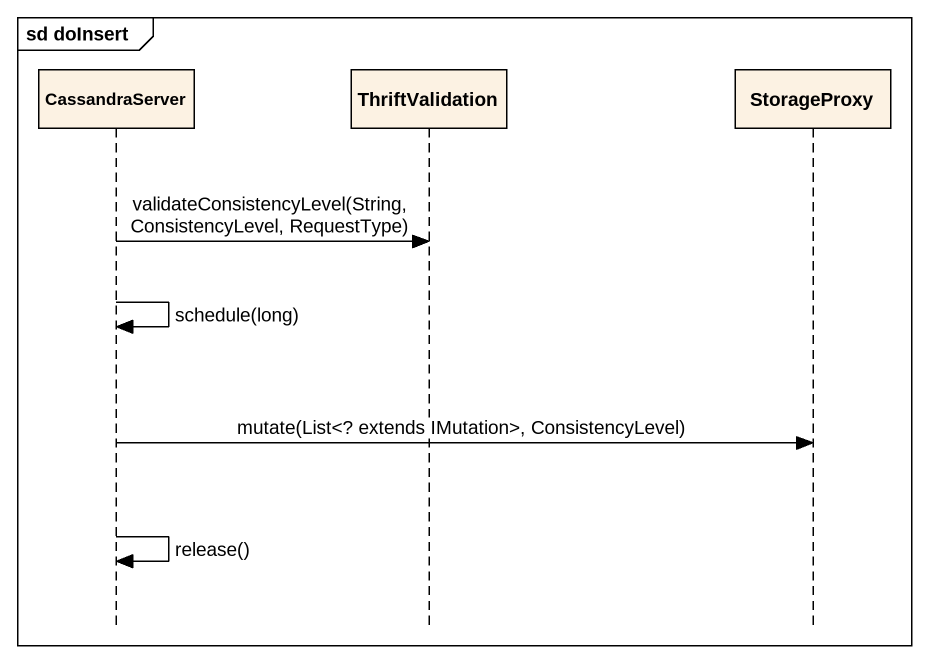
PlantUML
@startuml
mainframe sd doInsert
hide footbox
participant CassandraServer
participant ThriftValidation
participant StorageProxy

CassandraServer -> ThriftValidation : validateConsistencyLevel(String, ConsistencyLevel, RequestType)
CassandraServer -> CassandraServer : schedule(long)
CassandraServer -> StorageProxy : mutate(List<? extends IMutation>, ConsistencyLevel)
CassandraServer -> CassandraServer : release()
@enduml
